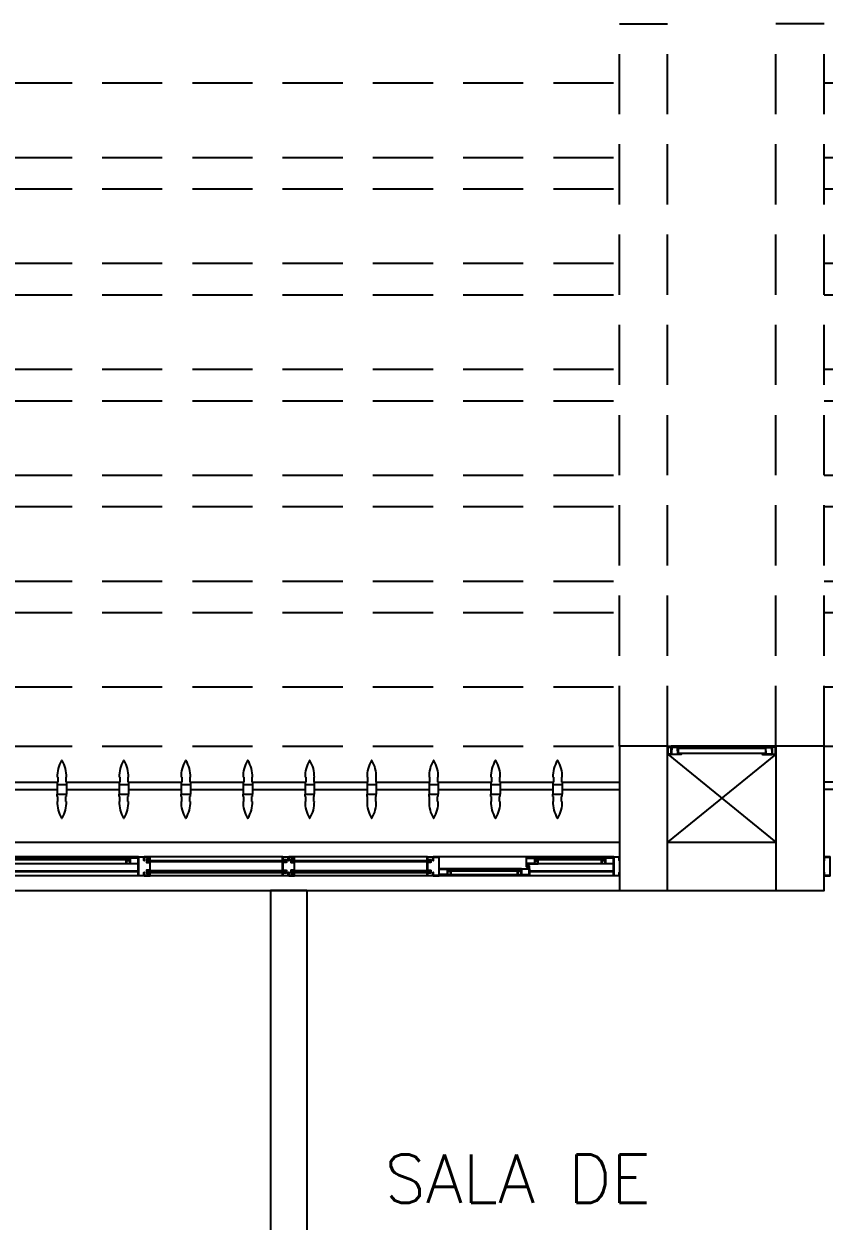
# Model space of a CAD drawing. Header units: millimetres. Extents: x 1887 to 2405, y 1100 to 1335.
# Drawn here: x 2085.085 to 2088.41, y 1179.675 to 1184.648 of the extents above; entities that cross this region are included whole.
import ezdxf

# ---------------------------------------------------------------- set-up
doc = ezdxf.new("R2010")
doc.units = ezdxf.units.MM
doc.linetypes.add('HIDDEN', pattern=[0.375, 0.25, -0.125])
for name, color, linetype in [('AR-ALV', 2, 'Continuous'), ('AR-BRISES', 1, 'Continuous'), ('AR-ESQ', 1, 'Continuous'), ('AR-ESTC', 3, 'Continuous'), ('AR-PEITORIL', 1, 'Continuous'), ('AR-PROJ', 1, 'HIDDEN'), ('AR-SHAFT', 1, 'Continuous'), ('BR-PAINEL', 1, 'Continuous'), ('BR-SUPORTE', 1, 'Continuous'), ('DT-ESQ-BAGUETE-C', 2, 'Continuous'), ('DT-ESQ-BAGUETE-V', 1, 'Continuous'), ('DT-ESQ-CHAPA DOBRADA-V', 1, 'Continuous'), ('DT-ESQ-MARCO-V', 1, 'Continuous'), ('DT-ESQ-PERFIL CADEIRA-C', 2, 'Continuous'), ('DT-ESQ-PERFIL CADEIRA-V', 1, 'Continuous'), ('DT-ESQ-PERFIL U SIMPLES-C', 2, 'Continuous'), ('DT-ESQ-PERFIL U-C', 2, 'Continuous'), ('DT-ESQ-PERFIL U-V', 1, 'Continuous'), ('DT-ESQ-VENEZIANA-C', 2, 'Continuous'), ('DT-ESQ-VENEZIANA-V', 2, 'Continuous'), ('DT-ESQ-VIDRO-C', 2, 'Continuous'), ('DT-ESQ-VIDRO-V', 2, 'Continuous'), ('PG-PROJ', 1, 'HIDDEN'), ('TEXTO', 2, 'Continuous')]:
    doc.layers.add(name, color=color, linetype=linetype)
doc.styles.add('UNB-100', font='simplex.shx', dxfattribs={"height": 0.2})

# ---------------------------------------------------------------- blocks, each defined once
blk = doc.blocks.new('EF23-P')
at = {"layer": 'DT-ESQ-BAGUETE-C', "ltscale": 0.1}
for points in [[(0.4225, -0.08), (0.409, -0.08), (0.409, -0.0785), (0.422, -0.0785, 0.414214), (0.4225, -0.078), (0.4225, -0.067, 0.414214), (0.422, -0.0665), (0.409, -0.0665), (0.409, -0.065), (0.4225, -0.065, -0.414214), (0.424, -0.0665), (0.424, -0.0785, -0.414214)], [(0.7015, -0.08), (0.715, -0.08), (0.715, -0.0785), (0.702, -0.0785, -0.414214), (0.7015, -0.078), (0.7015, -0.067, -0.414214), (0.702, -0.0665), (0.715, -0.0665), (0.715, -0.065), (0.7015, -0.065, 0.414214), (0.7, -0.0665), (0.7, -0.0785, 0.414214)], [(0.0735, -0.125), (0.06, -0.125), (0.06, -0.1235), (0.073, -0.1235, 0.414214), (0.0735, -0.123), (0.0735, -0.112, 0.414214), (0.073, -0.1115), (0.06, -0.1115), (0.06, -0.11), (0.0735, -0.11, -0.414214), (0.075, -0.1115), (0.075, -0.1235, -0.414214)], [(0.339, -0.125), (0.3525, -0.125), (0.3525, -0.1235), (0.3395, -0.1235, -0.414214), (0.339, -0.123), (0.339, -0.112, -0.414214), (0.3395, -0.1115), (0.3525, -0.1115), (0.3525, -0.11), (0.339, -0.11, 0.414214), (0.3375, -0.1115), (0.3375, -0.1235, 0.414214)], [(2.0485, -0.125), (2.035, -0.125), (2.035, -0.1235), (2.048, -0.1235, 0.414214), (2.0485, -0.123), (2.0485, -0.112, 0.414214), (2.048, -0.1115), (2.035, -0.1115), (2.035, -0.11), (2.0485, -0.11, -0.414214), (2.05, -0.1115), (2.05, -0.1235, -0.414214)]]:
    blk.add_lwpolyline(points, format="xyb", close=True, dxfattribs=at)
at = {"layer": 'DT-ESQ-BAGUETE-V', "ltscale": 0.1}
for p, q in [((0.4225, -0.065), (0.7015, -0.065)), ((0.0735, -0.11), (0.339, -0.11)), ((2.0485, -0.11), (2.5265, -0.11))]:
    blk.add_line(p, q, dxfattribs=at)
at = {"layer": 'DT-ESQ-CHAPA DOBRADA-V', "ltscale": 0.1}
for p, q in [((0.025, -0.077), (0.374, -0.077)), ((0.025, -0.08), (0.374, -0.08)), ((2, -0.077), (2.5615, -0.077)), ((2, -0.08), (2.5615, -0.08))]:
    blk.add_line(p, q, dxfattribs=at)
at = {"layer": 'DT-ESQ-MARCO-V', "ltscale": 0.1}
for p, q in [((0.7985, -0.06), (1.3515, -0.06)), ((1.3985, -0.06), (1.9515, -0.06)), ((0.7985, -0.14), (1.3515, -0.14)), ((1.3985, -0.14), (1.9515, -0.14))]:
    blk.add_line(p, q, dxfattribs=at)
at = {"layer": 'DT-ESQ-PERFIL CADEIRA-C', "ltscale": 0.1}
for p, q in [((0.376, -0.0885), (0.4225, -0.0885)), ((0.75, -0.0885), (0.7015, -0.0885)), ((0.025, -0.1335), (0.0735, -0.1335)), ((0.3855, -0.1335), (0.339, -0.1335)), ((2, -0.1335), (2.0485, -0.1335))]:
    blk.add_line(p, q, dxfattribs=at)
for points in [[(0.4225, -0.087, -1), (0.4225, -0.09), (0.376, -0.09, -0.414214), (0.374, -0.088), (0.374, -0.067, -0.414214), (0.376, -0.065), (0.4075, -0.065, -0.414214), (0.409, -0.0665), (0.409, -0.087)], [(0.409, -0.0885, -0.198913), (0.4079, -0.0881, -0.198913), (0.4075, -0.087), (0.4075, -0.067, 0.414214), (0.407, -0.0665), (0.376, -0.0665, 0.414214), (0.3755, -0.067), (0.3755, -0.088, 0.414214), (0.376, -0.0885)], [(0.7015, -0.09), (0.75, -0.09), (0.75, -0.0885), (0.715, -0.0885, 0.198912), (0.7161, -0.0881, 0.198913), (0.7165, -0.087), (0.7165, -0.067, -0.414214), (0.717, -0.0665), (0.75, -0.0665), (0.75, -0.065), (0.7165, -0.065, 0.414214), (0.715, -0.0665), (0.715, -0.0785), (0.715, -0.08), (0.715, -0.087), (0.7015, -0.087, 1)], [(0.0735, -0.135), (0.025, -0.135), (0.025, -0.1335), (0.06, -0.1335, -0.198912), (0.0589, -0.1331, -0.198913), (0.0585, -0.132), (0.0585, -0.112, 0.414214), (0.058, -0.1115), (0.025, -0.1115), (0.025, -0.11), (0.0585, -0.11, -0.414214), (0.06, -0.1115), (0.06, -0.1235), (0.06, -0.125), (0.06, -0.132), (0.0735, -0.132, -1)], [(0.339, -0.132, 1), (0.339, -0.135), (0.3855, -0.135, 0.414214), (0.3875, -0.133), (0.3875, -0.112, 0.414214), (0.3855, -0.11), (0.354, -0.11, 0.414214), (0.3525, -0.1115), (0.3525, -0.132)], [(0.3525, -0.1335, 0.198913), (0.3536, -0.1331, 0.198913), (0.354, -0.132), (0.354, -0.112, -0.414214), (0.3545, -0.1115), (0.3855, -0.1115, -0.414214), (0.386, -0.112), (0.386, -0.133, -0.414214), (0.3855, -0.1335)], [(2.0485, -0.135), (2, -0.135), (2, -0.1335), (2.035, -0.1335, -0.198912), (2.0339, -0.1331, -0.198913), (2.0335, -0.132), (2.0335, -0.112, 0.414214), (2.033, -0.1115), (2, -0.1115), (2, -0.11), (2.0335, -0.11, -0.414214), (2.035, -0.1115), (2.035, -0.1235), (2.035, -0.125), (2.035, -0.132), (2.0485, -0.132, -1)]]:
    blk.add_lwpolyline(points, format="xyb", close=True, dxfattribs=at)
at = {"layer": 'DT-ESQ-PERFIL CADEIRA-V', "ltscale": 0.1}
for p, q in [((0.4075, -0.09), (0.7015, -0.09)), ((0.0735, -0.135), (0.339, -0.135)), ((2.0485, -0.135), (2.5265, -0.135))]:
    blk.add_line(p, q, dxfattribs=at)
at = {"layer": 'DT-ESQ-PERFIL U SIMPLES-C', "ltscale": 0.1}
for points in [[(0.376, -0.102), (0.384, -0.102), (0.384, -0.1005), (0.376, -0.1005, -0.414214), (0.3755, -0.1), (0.3755, -0.092, -0.414214), (0.376, -0.0915), (0.384, -0.0915), (0.384, -0.09), (0.376, -0.09, 0.414214), (0.374, -0.092), (0.374, -0.1, 0.414214)], [(0.3855, -0.098), (0.3775, -0.098), (0.3775, -0.0995), (0.3855, -0.0995, -0.414214), (0.386, -0.1), (0.386, -0.108, -0.414214), (0.3855, -0.1085), (0.3775, -0.1085), (0.3775, -0.11), (0.3855, -0.11, 0.414214), (0.3875, -0.108), (0.3875, -0.1, 0.414214)]]:
    blk.add_lwpolyline(points, format="xyb", close=True, dxfattribs=at)
at = {"layer": 'DT-ESQ-PERFIL U-C', "ltscale": 0.1}
for points in [[(0, -0.0615, -0.414214), (0.0015, -0.06), (0.0235, -0.06, -0.414214), (0.025, -0.0615), (0.025, -0.1385, -0.414214), (0.0235, -0.14), (0.0015, -0.14, -0.414214), (0, -0.1385), (0, -0.125), (0.0015, -0.125), (0.0015, -0.138, 0.414214), (0.002, -0.1385), (0.023, -0.1385, 0.414214), (0.0235, -0.138), (0.0235, -0.062, 0.414214), (0.023, -0.0615), (0.002, -0.0615, 0.414214), (0.0015, -0.062), (0.0015, -0.075), (0, -0.075)], [(0.775, -0.0615, 0.414214), (0.7735, -0.06), (0.7515, -0.06, 0.414214), (0.75, -0.0615), (0.75, -0.1385, 0.414214), (0.7515, -0.14), (0.7735, -0.14, 0.414214), (0.775, -0.1385), (0.775, -0.125), (0.7735, -0.125), (0.7735, -0.138, -0.414214), (0.773, -0.1385), (0.752, -0.1385, -0.414214), (0.7515, -0.138), (0.7515, -0.062, -0.414214), (0.752, -0.0615), (0.773, -0.0615, -0.414214), (0.7735, -0.062), (0.7735, -0.075), (0.775, -0.075)], [(0.8, -0.1285), (0.8, -0.1385, -0.414214), (0.7985, -0.14), (0.7765, -0.14, -0.414214), (0.775, -0.1385), (0.775, -0.125), (0.7765, -0.125), (0.7765, -0.138, 0.414214), (0.777, -0.1385), (0.798, -0.1385, 0.414214), (0.7985, -0.138), (0.7985, -0.1285), (0.7855, -0.1285, -0.414214), (0.784, -0.127), (0.784, -0.117, -0.414214), (0.7855, -0.1155), (0.7985, -0.1155), (0.7985, -0.0845), (0.7855, -0.0845, -0.414214), (0.784, -0.083), (0.784, -0.073, -0.414214), (0.7855, -0.0715), (0.7985, -0.0715), (0.7985, -0.062, 0.414214), (0.798, -0.0615), (0.777, -0.0615, 0.414214), (0.7765, -0.062), (0.7765, -0.075), (0.775, -0.075), (0.775, -0.0615, -0.414214), (0.7765, -0.06), (0.7985, -0.06, -0.414214), (0.8, -0.0615), (0.8, -0.0715, -0.414214), (0.7985, -0.073), (0.7855, -0.073), (0.7855, -0.083), (0.7985, -0.083), (0.7985, -0.083, -0.414214), (0.8, -0.0845), (0.8, -0.1155, -0.414214), (0.7985, -0.117), (0.7985, -0.117), (0.7855, -0.117), (0.7855, -0.127), (0.7985, -0.127, -0.414214)], [(1.35, -0.1285), (1.35, -0.1385, 0.414214), (1.3515, -0.14), (1.3735, -0.14, 0.414214), (1.375, -0.1385), (1.375, -0.125), (1.3735, -0.125), (1.3735, -0.138, -0.414214), (1.373, -0.1385), (1.352, -0.1385, -0.414214), (1.3515, -0.138), (1.3515, -0.1285), (1.3645, -0.1285, 0.414214), (1.366, -0.127), (1.366, -0.117, 0.414214), (1.3645, -0.1155), (1.3515, -0.1155), (1.3515, -0.0845), (1.3645, -0.0845, 0.414214), (1.366, -0.083), (1.366, -0.073, 0.414214), (1.3645, -0.0715), (1.3515, -0.0715), (1.3515, -0.062, -0.414214), (1.352, -0.0615), (1.373, -0.0615, -0.414214), (1.3735, -0.062), (1.3735, -0.075), (1.375, -0.075), (1.375, -0.0615, 0.414214), (1.3735, -0.06), (1.3515, -0.06, 0.414214), (1.35, -0.0615), (1.35, -0.0715, 0.414214), (1.3515, -0.073), (1.3645, -0.073), (1.3645, -0.083), (1.3515, -0.083), (1.3515, -0.083, 0.414214), (1.35, -0.0845), (1.35, -0.1155, 0.414214), (1.3515, -0.117), (1.3515, -0.117), (1.3645, -0.117), (1.3645, -0.127), (1.3515, -0.127, 0.414214)], [(1.4, -0.1285), (1.4, -0.1385, -0.414214), (1.3985, -0.14), (1.3765, -0.14, -0.414214), (1.375, -0.1385), (1.375, -0.125), (1.3765, -0.125), (1.3765, -0.138, 0.414214), (1.377, -0.1385), (1.398, -0.1385, 0.414214), (1.3985, -0.138), (1.3985, -0.1285), (1.3855, -0.1285, -0.414214), (1.384, -0.127), (1.384, -0.117, -0.414214), (1.3855, -0.1155), (1.3985, -0.1155), (1.3985, -0.0845), (1.3855, -0.0845, -0.414214), (1.384, -0.083), (1.384, -0.073, -0.414214), (1.3855, -0.0715), (1.3985, -0.0715), (1.3985, -0.062, 0.414214), (1.398, -0.0615), (1.377, -0.0615, 0.414214), (1.3765, -0.062), (1.3765, -0.075), (1.375, -0.075), (1.375, -0.0615, -0.414214), (1.3765, -0.06), (1.3985, -0.06, -0.414214), (1.4, -0.0615), (1.4, -0.0715, -0.414214), (1.3985, -0.073), (1.3855, -0.073), (1.3855, -0.083), (1.3985, -0.083), (1.3985, -0.083, -0.414214), (1.4, -0.0845), (1.4, -0.1155, -0.414214), (1.3985, -0.117), (1.3985, -0.117), (1.3855, -0.117), (1.3855, -0.127), (1.3985, -0.127, -0.414214)], [(1.95, -0.1285), (1.95, -0.1385, 0.414214), (1.9515, -0.14), (1.9735, -0.14, 0.414214), (1.975, -0.1385), (1.975, -0.125), (1.9735, -0.125), (1.9735, -0.138, -0.414214), (1.973, -0.1385), (1.952, -0.1385, -0.414214), (1.9515, -0.138), (1.9515, -0.1285), (1.9645, -0.1285, 0.414214), (1.966, -0.127), (1.966, -0.117, 0.414214), (1.9645, -0.1155), (1.9515, -0.1155), (1.9515, -0.0845), (1.9645, -0.0845, 0.414214), (1.966, -0.083), (1.966, -0.073, 0.414214), (1.9645, -0.0715), (1.9515, -0.0715), (1.9515, -0.062, -0.414214), (1.952, -0.0615), (1.973, -0.0615, -0.414214), (1.9735, -0.062), (1.9735, -0.075), (1.975, -0.075), (1.975, -0.0615, 0.414214), (1.9735, -0.06), (1.9515, -0.06, 0.414214), (1.95, -0.0615), (1.95, -0.0715, 0.414214), (1.9515, -0.073), (1.9645, -0.073), (1.9645, -0.083), (1.9515, -0.083), (1.9515, -0.083, 0.414214), (1.95, -0.0845), (1.95, -0.1155, 0.414214), (1.9515, -0.117), (1.9515, -0.117), (1.9645, -0.117), (1.9645, -0.127), (1.9515, -0.127, 0.414214)], [(1.975, -0.0615, -0.414214), (1.9765, -0.06), (1.9985, -0.06, -0.414214), (2, -0.0615), (2, -0.1385, -0.414214), (1.9985, -0.14), (1.9765, -0.14, -0.414214), (1.975, -0.1385), (1.975, -0.125), (1.9765, -0.125), (1.9765, -0.138, 0.414214), (1.977, -0.1385), (1.998, -0.1385, 0.414214), (1.9985, -0.138), (1.9985, -0.062, 0.414214), (1.998, -0.0615), (1.977, -0.0615, 0.414214), (1.9765, -0.062), (1.9765, -0.075), (1.975, -0.075)], [(5.15, -0.0615, 0.414214), (5.1485, -0.06), (5.1265, -0.06, 0.414214), (5.125, -0.0615), (5.125, -0.1385, 0.414214), (5.1265, -0.14), (5.1485, -0.14, 0.414214), (5.15, -0.1385), (5.15, -0.125), (5.1485, -0.125), (5.1485, -0.138, -0.414214), (5.148, -0.1385), (5.127, -0.1385, -0.414214), (5.1265, -0.138), (5.1265, -0.062, -0.414214), (5.127, -0.0615), (5.148, -0.0615, -0.414214), (5.1485, -0.062), (5.1485, -0.075), (5.15, -0.075)]]:
    blk.add_lwpolyline(points, format="xyb", close=True, dxfattribs=at)
at = {"layer": 'DT-ESQ-PERFIL U-V', "ltscale": 0.1}
for p, q in [((0.0235, -0.06), (0.7515, -0.06)), ((1.9985, -0.06), (3.1515, -0.06)), ((0.0235, -0.14), (0.7515, -0.14)), ((1.9985, -0.14), (3.1515, -0.14))]:
    blk.add_line(p, q, dxfattribs=at)
at = {"layer": 'DT-ESQ-VIDRO-C', "ltscale": 0.1}
for points in [[(0.7125, -0.085), (0.7125, -0.082), (0.4115, -0.082), (0.4115, -0.085)], [(1.3625, -0.081), (1.3625, -0.075), (0.7875, -0.075), (0.7875, -0.081)], [(1.9625, -0.081), (1.9625, -0.075), (1.3875, -0.075), (1.3875, -0.081)], [(0.063, -0.13), (0.063, -0.127), (0.3495, -0.127), (0.3495, -0.13)], [(2.038, -0.13), (2.038, -0.127), (2.537, -0.127), (2.537, -0.13)]]:
    blk.add_lwpolyline(points, close=True, dxfattribs=at)
at = {"layer": 'DT-ESQ-VIDRO-V', "ltscale": 0.1}
for points in [[(1.3625, -0.119), (1.3625, -0.125), (0.7875, -0.125), (0.7875, -0.119)], [(1.9625, -0.119), (1.9625, -0.125), (1.3875, -0.125), (1.3875, -0.119)]]:
    blk.add_lwpolyline(points, close=True, dxfattribs=at)
blk = doc.blocks.new('BR-MODULO8')
at = {"layer": 'BR-PAINEL'}
for p, q in [((-2.3367, 0.27), (-2.3342, 0.27)), ((-2.3367, 0.25), (-2.3367, 0.24)), ((-2.3367, 0.25), (-2.3342, 0.25)), ((-2.3342, 0.27), (-2.3342, 0.25)), ((-2.3008, 0.27), (-2.3008, 0.25)), ((-2.2983, 0.27), (-2.3008, 0.27)), ((-2.2983, 0.25), (-2.3008, 0.25)), ((-2.2983, 0.25), (-2.2983, 0.24)), ((-2.0792, 0.27), (-2.0767, 0.27)), ((-2.0792, 0.25), (-2.0792, 0.24)), ((-2.0792, 0.25), (-2.0767, 0.25)), ((-2.0767, 0.27), (-2.0767, 0.25)), ((-2.0433, 0.27), (-2.0433, 0.25)), ((-2.0408, 0.27), (-2.0433, 0.27)), ((-2.0408, 0.25), (-2.0433, 0.25)), ((-2.0408, 0.25), (-2.0408, 0.24)), ((-1.8217, 0.27), (-1.8192, 0.27)), ((-1.8217, 0.25), (-1.8217, 0.24)), ((-1.8217, 0.25), (-1.8192, 0.25)), ((-1.8192, 0.27), (-1.8192, 0.25)), ((-1.7858, 0.27), (-1.7858, 0.25)), ((-1.7833, 0.27), (-1.7858, 0.27)), ((-1.7833, 0.25), (-1.7858, 0.25)), ((-1.7833, 0.25), (-1.7833, 0.24)), ((-1.5642, 0.27), (-1.5617, 0.27)), ((-1.5642, 0.25), (-1.5642, 0.24)), ((-1.5642, 0.25), (-1.5617, 0.25)), ((-1.5617, 0.27), (-1.5617, 0.25)), ((-1.5283, 0.27), (-1.5283, 0.25)), ((-1.5258, 0.27), (-1.5283, 0.27)), ((-1.5258, 0.25), (-1.5283, 0.25)), ((-1.5258, 0.25), (-1.5258, 0.24)), ((-1.3067, 0.27), (-1.3042, 0.27)), ((-1.3067, 0.25), (-1.3067, 0.24)), ((-1.3067, 0.25), (-1.3042, 0.25)), ((-1.3042, 0.27), (-1.3042, 0.25)), ((-1.2708, 0.27), (-1.2708, 0.25)), ((-1.2683, 0.27), (-1.2708, 0.27)), ((-1.2683, 0.25), (-1.2708, 0.25)), ((-1.2683, 0.25), (-1.2683, 0.24)), ((-1.0492, 0.27), (-1.0467, 0.27)), ((-1.0492, 0.25), (-1.0492, 0.24)), ((-1.0492, 0.25), (-1.0467, 0.25)), ((-1.0467, 0.27), (-1.0467, 0.25)), ((-1.0133, 0.27), (-1.0133, 0.25)), ((-1.0108, 0.27), (-1.0133, 0.27)), ((-1.0108, 0.25), (-1.0133, 0.25)), ((-1.0108, 0.25), (-1.0108, 0.24)), ((-0.7917, 0.27), (-0.7892, 0.27)), ((-0.7917, 0.25), (-0.7917, 0.24)), ((-0.7917, 0.25), (-0.7892, 0.25)), ((-0.7892, 0.27), (-0.7892, 0.25)), ((-0.7558, 0.27), (-0.7558, 0.25)), ((-0.7533, 0.27), (-0.7558, 0.27)), ((-0.7533, 0.25), (-0.7558, 0.25)), ((-0.7533, 0.25), (-0.7533, 0.24)), ((-0.5342, 0.27), (-0.5317, 0.27)), ((-0.5342, 0.25), (-0.5317, 0.25)), ((-0.5342, 0.25), (-0.5342, 0.24)), ((-0.5317, 0.27), (-0.5317, 0.25)), ((-0.4958, 0.27), (-0.4983, 0.27)), ((-0.4983, 0.27), (-0.4983, 0.25)), ((-0.4958, 0.25), (-0.4983, 0.25)), ((-0.4958, 0.25), (-0.4958, 0.24)), ((-0.2767, 0.27), (-0.2742, 0.27)), ((-0.2767, 0.25), (-0.2767, 0.24)), ((-0.2767, 0.25), (-0.2742, 0.25)), ((-0.2742, 0.27), (-0.2742, 0.25)), ((-0.2408, 0.27), (-0.2408, 0.25)), ((-0.2383, 0.27), (-0.2408, 0.27)), ((-0.2383, 0.25), (-0.2408, 0.25)), ((-0.2383, 0.25), (-0.2383, 0.24)), ((-2.3367, 0.24), (-2.2983, 0.24)), ((-2.3367, 0.24), (-2.3367, 0.2)), ((-2.3367, 0.2), (-2.2983, 0.2)), ((-2.3367, 0.19), (-2.3367, 0.2)), ((-2.2983, 0.24), (-2.2983, 0.2)), ((-2.2983, 0.19), (-2.2983, 0.2)), ((-2.0792, 0.24), (-2.0408, 0.24)), ((-2.0792, 0.24), (-2.0792, 0.2)), ((-2.0792, 0.2), (-2.0408, 0.2)), ((-2.0792, 0.19), (-2.0792, 0.2)), ((-2.0408, 0.24), (-2.0408, 0.2)), ((-2.0408, 0.19), (-2.0408, 0.2)), ((-1.8217, 0.24), (-1.7833, 0.24)), ((-1.8217, 0.24), (-1.8217, 0.2)), ((-1.8217, 0.2), (-1.7833, 0.2)), ((-1.8217, 0.19), (-1.8217, 0.2)), ((-1.7833, 0.24), (-1.7833, 0.2)), ((-1.7833, 0.19), (-1.7833, 0.2)), ((-1.5642, 0.24), (-1.5258, 0.24)), ((-1.5642, 0.24), (-1.5642, 0.2)), ((-1.5642, 0.2), (-1.5258, 0.2)), ((-1.5642, 0.19), (-1.5642, 0.2)), ((-1.5258, 0.24), (-1.5258, 0.2)), ((-1.5258, 0.19), (-1.5258, 0.2)), ((-1.3067, 0.24), (-1.2683, 0.24)), ((-1.3067, 0.24), (-1.3067, 0.2)), ((-1.3067, 0.2), (-1.2683, 0.2)), ((-1.3067, 0.19), (-1.3067, 0.2)), ((-1.2683, 0.24), (-1.2683, 0.2)), ((-1.2683, 0.19), (-1.2683, 0.2)), ((-1.0492, 0.24), (-1.0108, 0.24)), ((-1.0492, 0.24), (-1.0492, 0.2)), ((-1.0492, 0.2), (-1.0108, 0.2)), ((-1.0492, 0.19), (-1.0492, 0.2)), ((-1.0108, 0.24), (-1.0108, 0.2)), ((-1.0108, 0.19), (-1.0108, 0.2)), ((-0.7917, 0.24), (-0.7533, 0.24)), ((-0.7917, 0.24), (-0.7917, 0.2)), ((-0.7917, 0.2), (-0.7533, 0.2)), ((-0.7917, 0.19), (-0.7917, 0.2)), ((-0.7533, 0.24), (-0.7533, 0.2)), ((-0.7533, 0.19), (-0.7533, 0.2)), ((-0.5342, 0.24), (-0.5342, 0.2)), ((-0.5342, 0.24), (-0.4958, 0.24)), ((-0.5342, 0.19), (-0.5342, 0.2)), ((-0.5342, 0.2), (-0.4958, 0.2)), ((-0.4958, 0.24), (-0.4958, 0.2)), ((-0.4958, 0.19), (-0.4958, 0.2)), ((-0.2767, 0.24), (-0.2383, 0.24)), ((-0.2767, 0.24), (-0.2767, 0.2)), ((-0.2767, 0.2), (-0.2383, 0.2)), ((-0.2767, 0.19), (-0.2767, 0.2)), ((-0.2383, 0.24), (-0.2383, 0.2)), ((-0.2383, 0.19), (-0.2383, 0.2)), ((-2.3367, 0.19), (-2.3342, 0.19)), ((-2.3367, 0.17), (-2.3342, 0.17)), ((-2.3342, 0.17), (-2.3342, 0.19)), ((-2.2983, 0.19), (-2.3008, 0.19)), ((-2.3008, 0.17), (-2.3008, 0.19)), ((-2.2983, 0.17), (-2.3008, 0.17)), ((-2.0792, 0.19), (-2.0767, 0.19)), ((-2.0792, 0.17), (-2.0767, 0.17)), ((-2.0767, 0.17), (-2.0767, 0.19)), ((-2.0408, 0.19), (-2.0433, 0.19)), ((-2.0433, 0.17), (-2.0433, 0.19)), ((-2.0408, 0.17), (-2.0433, 0.17)), ((-1.8217, 0.19), (-1.8192, 0.19)), ((-1.8217, 0.17), (-1.8192, 0.17)), ((-1.8192, 0.17), (-1.8192, 0.19)), ((-1.7833, 0.19), (-1.7858, 0.19)), ((-1.7858, 0.17), (-1.7858, 0.19)), ((-1.7833, 0.17), (-1.7858, 0.17)), ((-1.5642, 0.19), (-1.5617, 0.19)), ((-1.5642, 0.17), (-1.5617, 0.17)), ((-1.5617, 0.17), (-1.5617, 0.19)), ((-1.5258, 0.19), (-1.5283, 0.19)), ((-1.5283, 0.17), (-1.5283, 0.19)), ((-1.5258, 0.17), (-1.5283, 0.17)), ((-1.3067, 0.19), (-1.3042, 0.19)), ((-1.3067, 0.17), (-1.3042, 0.17)), ((-1.3042, 0.17), (-1.3042, 0.19)), ((-1.2683, 0.19), (-1.2708, 0.19)), ((-1.2708, 0.17), (-1.2708, 0.19)), ((-1.2683, 0.17), (-1.2708, 0.17)), ((-1.0492, 0.19), (-1.0467, 0.19)), ((-1.0492, 0.17), (-1.0467, 0.17)), ((-1.0467, 0.17), (-1.0467, 0.19)), ((-1.0108, 0.19), (-1.0133, 0.19)), ((-1.0133, 0.17), (-1.0133, 0.19)), ((-1.0108, 0.17), (-1.0133, 0.17)), ((-0.7917, 0.19), (-0.7892, 0.19)), ((-0.7917, 0.17), (-0.7892, 0.17)), ((-0.7892, 0.17), (-0.7892, 0.19)), ((-0.7533, 0.19), (-0.7558, 0.19)), ((-0.7558, 0.17), (-0.7558, 0.19)), ((-0.7533, 0.17), (-0.7558, 0.17)), ((-0.5342, 0.19), (-0.5317, 0.19)), ((-0.5342, 0.17), (-0.5317, 0.17)), ((-0.5317, 0.17), (-0.5317, 0.19)), ((-0.4983, 0.17), (-0.4983, 0.19)), ((-0.4958, 0.19), (-0.4983, 0.19)), ((-0.4958, 0.17), (-0.4983, 0.17)), ((-0.2767, 0.19), (-0.2742, 0.19)), ((-0.2767, 0.17), (-0.2742, 0.17)), ((-0.2742, 0.17), (-0.2742, 0.19)), ((-0.2383, 0.19), (-0.2408, 0.19)), ((-0.2408, 0.17), (-0.2408, 0.19)), ((-0.2383, 0.17), (-0.2408, 0.17))]:
    blk.add_line(p, q, dxfattribs=at)
for centre, radius, start, end in [((-2.2117, 0.2739), 0.1251, 148.4721, 181.772), ((-2.3175, 0.3387), 0.001, 37.1012, 142.8988), ((-2.4233, 0.2739), 0.1251, 358.228, 31.5279), ((-1.9542, 0.2739), 0.1251, 148.4721, 181.772), ((-2.06, 0.3387), 0.001, 37.1012, 142.8988), ((-2.1658, 0.2739), 0.1251, 358.228, 31.5279), ((-1.6967, 0.2739), 0.1251, 148.4721, 181.772), ((-1.8025, 0.3387), 0.001, 37.1012, 142.8988), ((-1.9083, 0.2739), 0.1251, 358.228, 31.5279), ((-1.4392, 0.2739), 0.1251, 148.4721, 181.772), ((-1.545, 0.3387), 0.001, 37.1012, 142.8988), ((-1.6508, 0.2739), 0.1251, 358.228, 31.5279), ((-1.1817, 0.2739), 0.1251, 148.4721, 181.772), ((-1.2875, 0.3387), 0.001, 37.1012, 142.8988), ((-1.3933, 0.2739), 0.1251, 358.228, 31.5279), ((-0.9242, 0.2739), 0.1251, 148.4721, 181.772), ((-1.03, 0.3387), 0.001, 37.1012, 142.8988), ((-1.1358, 0.2739), 0.1251, 358.228, 31.5279), ((-0.6667, 0.2739), 0.1251, 148.4721, 181.772), ((-0.7725, 0.3387), 0.001, 37.1012, 142.8988), ((-0.8783, 0.2739), 0.1251, 358.228, 31.5279), ((-0.4092, 0.2739), 0.1251, 148.4721, 181.772), ((-0.515, 0.3387), 0.001, 37.1012, 142.8988), ((-0.6208, 0.2739), 0.1251, 358.228, 31.5279), ((-0.1517, 0.2739), 0.1251, 148.4721, 181.772), ((-0.2575, 0.3387), 0.001, 37.1012, 142.8988), ((-0.3633, 0.2739), 0.1251, 358.228, 31.5279), ((-2.2117, 0.1661), 0.1251, 178.228, 211.5279), ((-2.4233, 0.1661), 0.1251, 328.4721, 1.772), ((-1.9542, 0.1661), 0.1251, 178.228, 211.5279), ((-2.1658, 0.1661), 0.1251, 328.4721, 1.772), ((-1.6967, 0.1661), 0.1251, 178.228, 211.5279), ((-1.9083, 0.1661), 0.1251, 328.4721, 1.772), ((-1.4392, 0.1661), 0.1251, 178.228, 211.5279), ((-1.6508, 0.1661), 0.1251, 328.4721, 1.772), ((-1.1817, 0.1661), 0.1251, 178.228, 211.5279), ((-1.3933, 0.1661), 0.1251, 328.4721, 1.772), ((-0.9242, 0.1661), 0.1251, 178.228, 211.5279), ((-1.1358, 0.1661), 0.1251, 328.4721, 1.772), ((-0.6667, 0.1661), 0.1251, 178.228, 211.5279), ((-0.8783, 0.1661), 0.1251, 328.4721, 1.772), ((-0.4092, 0.1661), 0.1251, 178.228, 211.5279), ((-0.6208, 0.1661), 0.1251, 328.4721, 1.772), ((-0.1517, 0.1661), 0.1251, 178.228, 211.5279), ((-0.3633, 0.1661), 0.1251, 328.4721, 1.772), ((-2.3175, 0.1013), 0.001, 217.1012, 322.8988), ((-2.06, 0.1013), 0.001, 217.1012, 322.8988), ((-1.8025, 0.1013), 0.001, 217.1012, 322.8988), ((-1.545, 0.1013), 0.001, 217.1012, 322.8988), ((-1.2875, 0.1013), 0.001, 217.1012, 322.8988), ((-1.03, 0.1013), 0.001, 217.1012, 322.8988), ((-0.7725, 0.1013), 0.001, 217.1012, 322.8988), ((-0.515, 0.1013), 0.001, 217.1012, 322.8988), ((-0.2575, 0.1013), 0.001, 217.1012, 322.8988)]:
    blk.add_arc(centre, radius, start, end, dxfattribs=at)
at = {"layer": 'BR-SUPORTE'}
for p, q in [((-4.9117, 0.25), (-5.15, 0.25)), ((-2.5558, 0.25), (-2.3342, 0.25)), ((-2.2983, 0.25), (-2.0767, 0.25)), ((-2.0408, 0.25), (-1.8192, 0.25)), ((-1.7833, 0.25), (-1.5617, 0.25)), ((-1.5258, 0.25), (-1.3042, 0.25)), ((-1.2683, 0.25), (-1.0467, 0.25)), ((-1.0108, 0.25), (-0.7892, 0.25)), ((-0.7533, 0.25), (-0.5317, 0.25)), ((-0.4958, 0.25), (-0.2742, 0.25)), ((-0.2383, 0.25), (0, 0.25)), ((-4.9117, 0.22), (-5.15, 0.22)), ((-2.5558, 0.22), (-2.3367, 0.22)), ((-2.2983, 0.22), (-2.0792, 0.22)), ((-2.0408, 0.22), (-1.8217, 0.22)), ((-1.7833, 0.22), (-1.5642, 0.22)), ((-1.5258, 0.22), (-1.3067, 0.22)), ((-1.2683, 0.22), (-1.0492, 0.22)), ((-1.0108, 0.22), (-0.7917, 0.22)), ((-0.7533, 0.22), (-0.5342, 0.22)), ((-0.4958, 0.22), (-0.2767, 0.22)), ((-0.2383, 0.22), (0, 0.22))]:
    blk.add_line(p, q, dxfattribs=at)
blk = doc.blocks.new('PG-MODULO1-PJ-C')
at = {"layer": 'PG-PROJ'}
for p, q in [((0.2, 3), (0, 3)), ((0, 0), (0, 3)), ((0.2, 0), (0.2, 3)), ((5.35, 3), (5.55, 3)), ((5.35, 0), (5.35, 3)), ((5.55, 0), (5.55, 3)), ((0.2, 2.7546), (5.35, 2.7546)), ((0.2, 2.4454), (5.35, 2.4454)), ((0.2, 2.3146), (5.35, 2.3146)), ((0.2, 2.0054), (5.35, 2.0054)), ((0.2, 1.8746), (5.35, 1.8746)), ((0.2, 1.5654), (5.35, 1.5654)), ((0.2, 1.4346), (5.35, 1.4346)), ((0.2, 1.1254), (5.35, 1.1254)), ((0.2, 0.9946), (5.35, 0.9946)), ((0.2, 0.6854), (5.35, 0.6854)), ((0.2, 0.5546), (5.35, 0.5546)), ((0.2, 0.2454), (5.35, 0.2454)), ((0.2, 0), (5.35, 0))]:
    blk.add_line(p, q, dxfattribs=at)
blk = doc.blocks.new('EF01C-P')
at = {"layer": 'DT-ESQ-BAGUETE-C', "ltscale": 0.1}
for points in [[(0.0015, 0.035), (0.015, 0.035), (0.015, 0.0335), (0.0015, 0.0335), (0.0015, 0.005), (0.015, 0.005), (0.015, 0.0035), (0.0015, 0.0035, -0.414214), (0, 0.005), (0, 0.0335, -0.414214)], [(0.4485, 0.035), (0.435, 0.035), (0.435, 0.0335), (0.4485, 0.0335), (0.4485, 0.005), (0.435, 0.005), (0.435, 0.0035), (0.4485, 0.0035, 0.414214), (0.45, 0.005), (0.45, 0.0335, 0.414214)]]:
    blk.add_lwpolyline(points, format="xyb", close=True, dxfattribs=at)
at = {"layer": 'DT-ESQ-PERFIL CADEIRA-C', "ltscale": 0.1}
for points in [[(0.01, 0.0015), (0.01, 0.003), (0.0015, 0.003, 1), (0.0015, 0), (0.015, 0, 0.414214), (0.0165, 0.0015), (0.0165, 0.0335), (0.043, 0.0335)], [(0.043, 0.0065), (0.018, 0.0065), (0.018, 0.0165), (0.0165, 0.0165), (0.0165, 0.0065, 0.414214), (0.018, 0.005), (0.043, 0.005), (0.0565, 0.005, 1), (0.0565, 0.008), (0.043, 0.008), (0.043, 0.02), (0.043, 0.032), (0.0565, 0.032, 1), (0.0565, 0.035), (0.043, 0.035), (0.0165, 0.035, 0.414214), (0.015, 0.0335), (0.015, 0.0015), (0.0015, 0.0015)], [(0.0415, 0.02), (0.0415, 0.032, -0.414214), (0.043, 0.0335), (0.0565, 0.0335)], [(0.0415, 0.02), (0.0415, 0.008, 0.414214), (0.043, 0.0065), (0.0565, 0.0065)], [(0.407, 0.0065), (0.432, 0.0065), (0.432, 0.0165), (0.4335, 0.0165), (0.4335, 0.0065, -0.414214), (0.432, 0.005), (0.407, 0.005), (0.3935, 0.005, -1), (0.3935, 0.008), (0.407, 0.008), (0.407, 0.02), (0.407, 0.032), (0.3935, 0.032, -1), (0.3935, 0.035), (0.407, 0.035), (0.4335, 0.035, -0.414214), (0.435, 0.0335), (0.435, 0.0015), (0.4485, 0.0015)], [(0.4085, 0.02), (0.4085, 0.032, 0.414214), (0.407, 0.0335), (0.3935, 0.0335)], [(0.4085, 0.02), (0.4085, 0.008, -0.414214), (0.407, 0.0065), (0.3935, 0.0065)], [(0.44, 0.0015), (0.44, 0.003), (0.4485, 0.003, -1), (0.4485, 0), (0.435, 0, -0.414214), (0.4335, 0.0015), (0.4335, 0.0335), (0.407, 0.0335)]]:
    blk.add_lwpolyline(points, format="xyb", dxfattribs=at)
at = {"layer": 'DT-ESQ-PERFIL CADEIRA-V', "ltscale": 0.1}
blk.add_line((0.015, 0), (0.435, 0), dxfattribs=at)
at = {"layer": 'DT-ESQ-VENEZIANA-C', "ltscale": 0.1}
for p, q in [((0.043, 0.0105), (0.407, 0.0105)), ((0.043, 0.009), (0.407, 0.009))]:
    blk.add_line(p, q, dxfattribs=at)
at = {"layer": 'DT-ESQ-VENEZIANA-V', "ltscale": 0.1}
blk.add_line((0.043, 0.031), (0.407, 0.031), dxfattribs=at)

msp = doc.modelspace()

# ---------------------------------------------------------------- linework, layer by layer
at = {"layer": 'AR-ALV'}
for p, q in [((2087.7597, 1181.2485), (2088.2097, 1181.2485)), ((2086.2597, 1181.0485), (2086.1097, 1181.0485)), ((2086.1097, 1181.0485), (2086.1097, 1177.5985)), ((2086.2597, 1181.0485), (2086.2597, 1177.5985)), ((2087.7597, 1181.0485), (2088.2097, 1181.0485)), ((2087.7597, 1181.0485), (2088.2097, 1181.0485))]:
    msp.add_line(p, q, dxfattribs=at)
at = {"layer": 'AR-ESTC'}
for points in [[(2087.5597, 1181.6485), (2087.5597, 1181.0485), (2087.7597, 1181.0485), (2087.7597, 1181.6485)], [(2088.2097, 1181.6485), (2088.2097, 1181.0485), (2088.4097, 1181.0485), (2088.4097, 1181.6485)]]:
    msp.add_lwpolyline(points, close=True, dxfattribs=at)
at = {"layer": 'AR-PEITORIL'}
for p, q in [((2082.4097, 1181.2485), (2087.5597, 1181.2485)), ((2082.4097, 1181.0485), (2087.5597, 1181.0485))]:
    msp.add_line(p, q, dxfattribs=at)
at = {"layer": 'AR-SHAFT'}
for p, q in [((2088.2082, 1181.6135), (2087.7597, 1181.2485)), ((2087.7612, 1181.6135), (2088.2097, 1181.2485))]:
    msp.add_line(p, q, dxfattribs=at)

# ---------------------------------------------------------------- block references
at = {"layer": 'AR-BRISES'}
for p in [(2087.5597, 1181.2485), (2093.5597, 1181.2485)]:
    msp.add_blockref('BR-MODULO8', p, dxfattribs=at)
at = {"layer": 'AR-ESQ', "rotation": 180}
for name, p in [('EF01C-P', (2088.2097, 1181.6485)), ('EF23-P', (2087.5597, 1181.0485)), ('EF23-P', (2093.5597, 1181.0485))]:
    msp.add_blockref(name, p, dxfattribs=at)
at = {"layer": 'AR-PROJ'}
for p in [(2082.2097, 1181.6485), (2088.2097, 1181.6485)]:
    msp.add_blockref('PG-MODULO1-PJ-C', p, dxfattribs=at)

# ---------------------------------------------------------------- texts
at = {"layer": 'TEXTO', "style": 'UNB-100'}
msp.add_text('SALA DE', height=0.2, dxfattribs=at).set_placement((2086.5831, 1179.7507))

doc.saveas('drawing.dxf')
